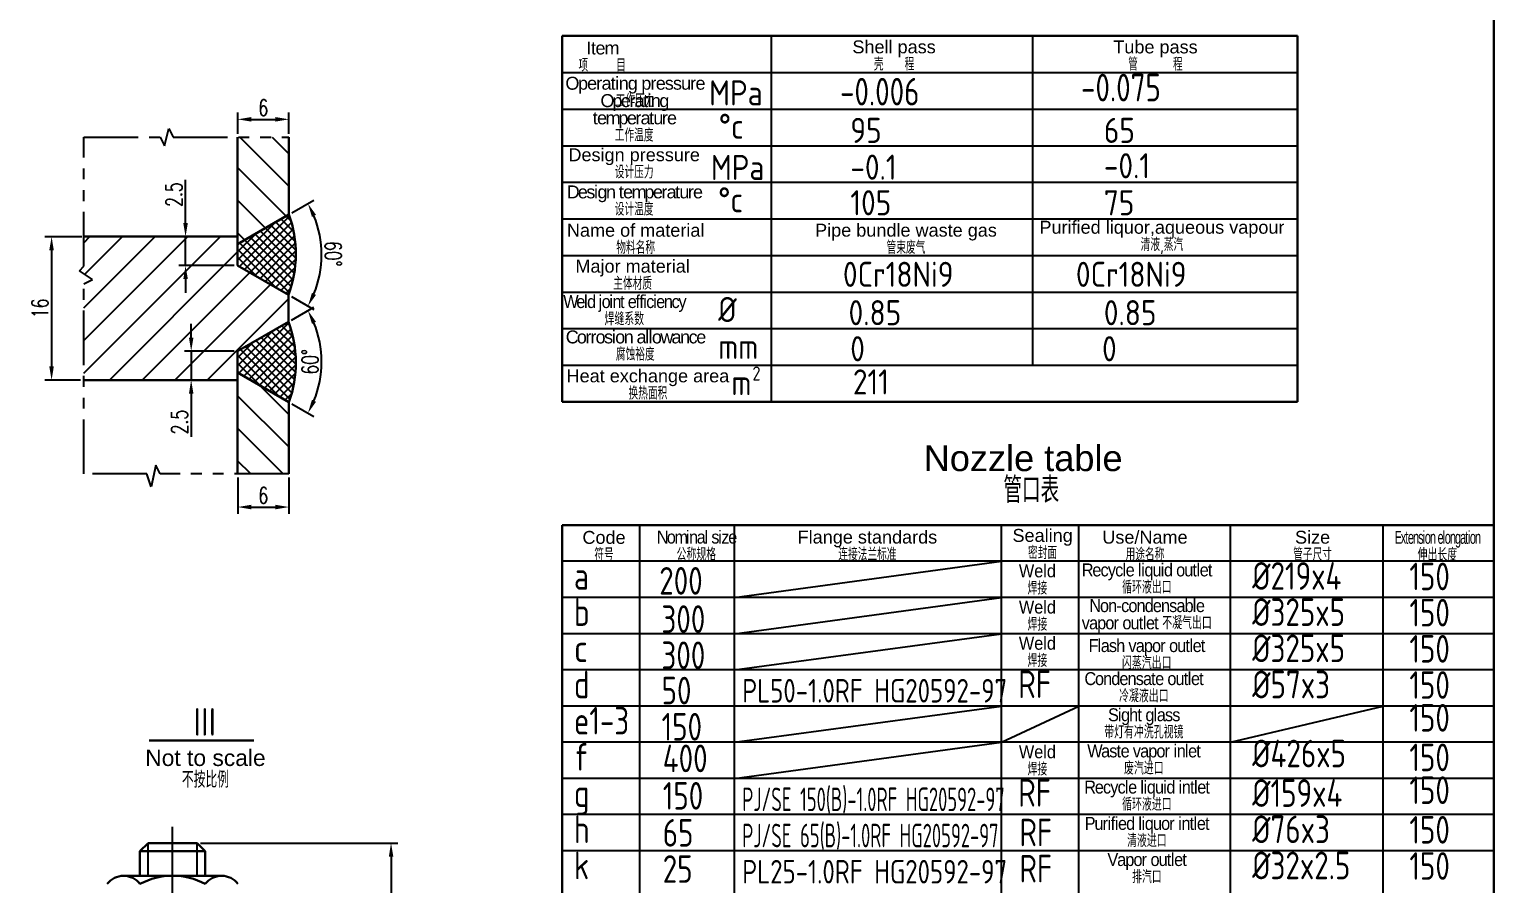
# Model space of a CAD drawing. Extents: x 25064 to 67879, y 10 to 12625.
# Drawn here: x 55336 to 59371, y 7219 to 9574 of the extents above; entities that cross this region are included whole.
import ezdxf
from ezdxf.enums import TextEntityAlignment as Align

# ---------------------------------------------------------------- set-up
doc = ezdxf.new("R2010")
doc.units = 0
for name, pattern in [('CENTER', [1.875, 1.25, -0.25, 0.125, -0.25]), ('CENTER1', [0.75, 0.5, -0.1, 0.05, -0.1]), ('PHANTOM2', [1, 0.5, -0.1, 0.1, -0.1, 0.1, -0.1])]:
    doc.linetypes.add(name, pattern=pattern)
doc.layers.get('0').update_dxf_attribs({"linetype": 'CONTINUOUS'})
doc.layers.get('DEFPOINTS').update_dxf_attribs({"linetype": 'CONTINUOUS'})
for name, color, linetype in [('1', 2, 'CONTINUOUS'), ('TEXT', 2, 'CONTINUOUS'), ('中心线', 3, 'CENTER'), ('图层1', 2, 'CONTINUOUS')]:
    doc.layers.add(name, color=color, linetype=linetype)
doc.layers.add('2', color=1, linetype='CONTINUOUS', lineweight=30)
doc.styles.add('GB', font='gbenor.shx', dxfattribs={"width": 0.9, "bigfont": 'gbcbig.shx'})
doc.styles.add('HZTXT', font='txt', dxfattribs={"width": 0.7, "bigfont": 'HZ.SHX'})
doc.styles.add('样式 1', font='gbenor.shx', dxfattribs={"bigfont": 'gbcbig.shx'})
doc.styles.add('英文', font='arial.ttf')
doc.dimstyles.new('1', dxfattribs={"dimscale": 15, "dimtxt": 3, "dimasz": 2.5, "dimexe": 1.25, "dimexo": 0.625, "dimtad": 1, "dimdec": 0, "dimdsep": 46, "dimlunit": 6, "dimtxsty": 'HZTXT', "dimcen": 2.5, "dimclrt": 256, "dimadec": 0, "dimazin": 0, "dimtfac": 1, "dimtdec": 0, "dimtmove": 0, "dimatfit": 3, "dimfxl": 0, "dimtolj": 1, "dimtzin": 0, "dimarcsym": 0})

# ---------------------------------------------------------------- blocks, each defined once
blk = doc.blocks.new('*D30')
at = {"layer": 'DEFPOINTS', "color": 0}
for p in [(55798.9, 7330.9), (55821.4, 6768.4), (56333.2, 6768.4)]:
    blk.add_point(p, dxfattribs=at)
at = {"layer": 'TEXT', "color": 0, "lineweight": -2}
for p, q in [((55808.3, 7330.9), (56352, 7330.9)), ((56333.2, 7293.4), (56333.2, 6805.9)), ((55830.8, 6768.4), (56352, 6768.4))]:
    blk.add_line(p, q, dxfattribs=at)
at = {"layer": 'TEXT', "color": 0}
for points in [[(56327, 7293.4), (56339.5, 7293.4), (56333.2, 7330.9)], [(56327, 6805.9), (56339.5, 6805.9), (56333.2, 6768.4)]]:
    blk.add_solid(points, dxfattribs=at)
at = {"layer": 'TEXT', "insert": (56301.3, 7049.7), "char_height": 45, "attachment_point": 5, "rotation": 90, "style": 'HZTXT'}
blk.add_mtext('\\A1;60', dxfattribs=at)
blk = doc.blocks.new('*D338')
at = {"layer": 'DEFPOINTS', "color": 0}
for p in [(55490.8, 9002.4), (55397.9, 8607.3), (55486.8, 8607.3)]:
    blk.add_point(p, dxfattribs=at)
at = {"layer": 'TEXT', "color": 0, "lineweight": -2}
for p, q in [((55481.4, 9002.4), (55379.1, 9002.4)), ((55397.9, 8964.9), (55397.9, 8644.8)), ((55477.4, 8607.3), (55379.1, 8607.3))]:
    blk.add_line(p, q, dxfattribs=at)
at = {"layer": 'TEXT', "color": 0}
for points in [[(55391.6, 8964.9), (55404.1, 8964.9), (55397.9, 9002.4)], [(55391.6, 8644.8), (55404.1, 8644.8), (55397.9, 8607.3)]]:
    blk.add_solid(points, dxfattribs=at)
at = {"layer": 'TEXT', "insert": (55366, 8804.9), "char_height": 45, "attachment_point": 5, "rotation": 90, "style": 'HZTXT'}
blk.add_mtext('\\A1;16', dxfattribs=at)
blk = doc.blocks.new('*D336')
at = {"layer": 'DEFPOINTS', "color": 0}
for p in [(55910.6, 9002.4), (55767, 8922.8), (55910.6, 8922.8)]:
    blk.add_point(p, dxfattribs=at)
at = {"layer": 'TEXT', "color": 0, "lineweight": -2}
for p, q in [((55767, 9039.9), (55767, 9159.2)), ((55901.2, 9002.4), (55748.3, 9002.4)), ((55767, 8922.8), (55767, 9002.4)), ((55901.2, 8922.8), (55748.3, 8922.8)), ((55767, 8885.3), (55767, 8847.8))]:
    blk.add_line(p, q, dxfattribs=at)
at = {"layer": 'TEXT', "color": 0}
for points in [[(55760.8, 9039.9), (55773.3, 9039.9), (55767, 9002.4)], [(55760.8, 8885.3), (55773.3, 8885.3), (55767, 8922.8)]]:
    blk.add_solid(points, dxfattribs=at)
at = {"layer": 'TEXT', "insert": (55735.1, 9118.3), "char_height": 45, "attachment_point": 5, "rotation": 90, "style": 'HZTXT'}
blk.add_mtext('\\A1;2.5', dxfattribs=at)
blk = doc.blocks.new('*D339')
at = {"layer": 'DEFPOINTS', "color": 0}
for p in [(55910.6, 8686.9), (55782.5, 8607.3), (55910.6, 8607.3)]:
    blk.add_point(p, dxfattribs=at)
at = {"layer": 'TEXT', "color": 0, "lineweight": -2}
for p, q in [((55782.5, 8724.4), (55782.5, 8761.9)), ((55901.2, 8686.9), (55763.8, 8686.9)), ((55782.5, 8686.9), (55782.5, 8607.3)), ((55901.2, 8607.3), (55763.8, 8607.3)), ((55782.5, 8569.8), (55782.5, 8450.5))]:
    blk.add_line(p, q, dxfattribs=at)
at = {"layer": 'TEXT', "color": 0}
for points in [[(55776.3, 8724.4), (55788.8, 8724.4), (55782.5, 8686.9)], [(55776.3, 8569.8), (55788.8, 8569.8), (55782.5, 8607.3)]]:
    blk.add_solid(points, dxfattribs=at)
at = {"layer": 'TEXT', "insert": (55750.6, 8491.4), "char_height": 45, "attachment_point": 5, "rotation": 90, "style": 'HZTXT'}
blk.add_mtext('\\A1;2.5', dxfattribs=at)
blk = doc.blocks.new('*D340')
at = {"layer": 'DEFPOINTS', "color": 0}
for p in [(56051.9, 9063.3), (55910.6, 8981.7), (55910.6, 8922.8), (56137.8, 8903.2), (56050.4, 8842.1)]:
    blk.add_point(p, dxfattribs=at)
at = {"layer": 'TEXT', "color": 0, "lineweight": -2}
for p, q in [((56060, 9068), (56120.5, 9102.9)), ((56058.5, 8837.4), (56120.5, 8801.6))]:
    blk.add_line(p, q, dxfattribs=at)
blk.add_arc((55859.5, 8952.3), 282.5, 337.6102, 22.3898, dxfattribs=at)
at = {"layer": 'TEXT', "color": 0}
for points in [[(56115.2, 9057.1), (56126.4, 9062.6), (56104.2, 9093.5)], [(56126.4, 8841.9), (56115.2, 8847.4), (56104.2, 8811)]]:
    blk.add_solid(points, dxfattribs=at)
at = {"layer": 'TEXT', "insert": (56173.9, 8955.2), "char_height": 45, "attachment_point": 5, "rotation": 270.5278, "style": 'HZTXT'}
blk.add_mtext('\\A1;60°', dxfattribs=at)
blk = doc.blocks.new('*D341')
at = {"layer": 'DEFPOINTS', "color": 0}
for p in [(56050.4, 8767.7), (55910.6, 8686.9), (56137.8, 8706.5), (55910.6, 8628), (56051.9, 8546.4)]:
    blk.add_point(p, dxfattribs=at)
at = {"layer": 'TEXT', "color": 0, "lineweight": -2}
for p, q in [((56058.5, 8772.3), (56120.5, 8808.1)), ((56060, 8541.7), (56120.5, 8506.8))]:
    blk.add_line(p, q, dxfattribs=at)
blk.add_arc((55859.5, 8657.5), 282.5, 337.6104, 22.3896, dxfattribs=at)
at = {"layer": 'TEXT', "color": 0}
for points in [[(56115.2, 8762.3), (56126.4, 8767.8), (56104.2, 8798.7)], [(56126.4, 8547.1), (56115.2, 8552.6), (56104.2, 8516.2)]]:
    blk.add_solid(points, dxfattribs=at)
at = {"layer": 'TEXT', "insert": (56110.2, 8657.3), "char_height": 45, "attachment_point": 5, "rotation": 89.9689, "style": 'HZTXT'}
blk.add_mtext('\\A1;60°', dxfattribs=at)
blk = doc.blocks.new('*D342')
at = {"layer": 'DEFPOINTS', "color": 0}
for p in [(56051.9, 9325.8), (55910.6, 9276.9), (56051.9, 9276.9)]:
    blk.add_point(p, dxfattribs=at)
at = {"layer": 'TEXT', "color": 0, "lineweight": -2}
for p, q in [((55910.6, 9286.3), (55910.6, 9344.6)), ((55948.1, 9325.8), (56014.4, 9325.8)), ((56051.9, 9286.3), (56051.9, 9344.6))]:
    blk.add_line(p, q, dxfattribs=at)
at = {"layer": 'TEXT', "color": 0}
for points in [[(55948.1, 9332.1), (55948.1, 9319.6), (55910.6, 9325.8)], [(56014.4, 9332.1), (56014.4, 9319.6), (56051.9, 9325.8)]]:
    blk.add_solid(points, dxfattribs=at)
at = {"layer": 'TEXT', "insert": (55981.2, 9357.7), "char_height": 45, "attachment_point": 5, "style": 'HZTXT'}
blk.add_mtext('\\A1;6', dxfattribs=at)
blk = doc.blocks.new('*D337')
at = {"layer": 'DEFPOINTS', "color": 0}
for p in [(55910.6, 8348.5), (56051.9, 8348.5), (56051.9, 8257.2)]:
    blk.add_point(p, dxfattribs=at)
at = {"layer": 'TEXT', "color": 0, "lineweight": -2}
for p, q in [((55910.6, 8339.1), (55910.6, 8238.4)), ((56051.9, 8339.1), (56051.9, 8238.4)), ((55948.1, 8257.2), (56014.4, 8257.2))]:
    blk.add_line(p, q, dxfattribs=at)
at = {"layer": 'TEXT', "color": 0}
for points in [[(55948.1, 8263.4), (55948.1, 8250.9), (55910.6, 8257.2)], [(56014.4, 8263.4), (56014.4, 8250.9), (56051.9, 8257.2)]]:
    blk.add_solid(points, dxfattribs=at)
at = {"layer": 'TEXT', "insert": (55981.2, 8289.1), "char_height": 45, "attachment_point": 5, "style": 'HZTXT'}
blk.add_mtext('\\A1;6', dxfattribs=at)

msp = doc.modelspace()

# ---------------------------------------------------------------- hatches: boundary and pattern name
at = {"layer": 'TEXT', "linetype": 'CENTER1'}
h = msp.add_hatch(dxfattribs=at)
h.set_pattern_fill('ANSI37', color=256, scale=5, style=0)
h.set_pattern_definition([(45, (50414.045, 410.534), (-11.22532, 11.22532), []), (135, (50414.045, 410.534), (-11.22532, -11.22532), [])])
h.paths.add_polyline_path([(56051.90333, 9063.31961), (55910.56028, 8981.71516), (55910.56028, 8922.80017), (56050.47665, 8842.01942, 0.1771471625)])
h.paths.add_polyline_path([(56050.47665, 8767.70114), (55910.56028, 8686.92039), (55910.56028, 8628.0054), (56051.90333, 8546.40095, 0.1771471625)])
at = {"layer": '图层1'}
h = msp.add_hatch(dxfattribs=at)
h.set_pattern_fill('ANSI31', color=256, scale=20, angle=90, style=0)
h.set_pattern_definition([(135, (50414.045, 410.534), (-44.90128, -44.90128), [])])
h.paths.add_polyline_path([(55910.56028, 8981.71516), (56051.90333, 9063.31961), (56051.90333, 9276.94915), (55910.56028, 9276.94915)])
h.paths.add_polyline_path([(56051.90333, 8546.40095), (55910.56028, 8628.0054), (55910.56028, 8348.51384), (56051.90333, 8348.51319)])
h = msp.add_hatch(dxfattribs=at)
h.set_pattern_fill('ANSI31', color=256, scale=20, style=0)
h.set_pattern_definition([(45, (50414.045, 410.534), (-44.9013, 44.9013), [])])
h.paths.add_polyline_path([(55910.56028, 8607.27795), (55910.56028, 8686.92039), (56050.47665, 8767.70114), (56050.47665, 8842.01942), (55910.56028, 8922.80017), (55910.56028, 9002.44261), (55486.80792, 9002.44261), (55486.80776, 8920.67154), (55474.81362, 8908.67741), (55510.79603, 8884.68913), (55486.80776, 8872.69499), (55486.80702, 8607.27795)])
h.paths.add_polyline_path([(55732.39109, 8936.37139), (55732.39109, 8988.87139), (55799.89109, 8988.87139), (55799.89109, 8936.37139)], flags=24)
h.paths.add_polyline_path([(55737.5098, 8620.84917), (55737.5098, 8673.34917), (55805.0098, 8673.34917), (55805.0098, 8620.84917)], flags=24)

# ---------------------------------------------------------------- linework, layer by layer
for p in [(55490.76455, 9002.44261), (55490.76455, 8607.27795)]:
    msp.add_point(p)
at = {"layer": '1'}
for p, q in [((55731.4254, 7158.42179), (55731.43566, 7375.92179)), ((55663.89464, 7240.92179), (55663.89537, 7330.92179)), ((55798.89464, 7240.92179), (55798.89464, 7330.92179))]:
    msp.add_line(p, q, dxfattribs=at)
at = {"layer": '2'}
for p, q in [((59371.33478, 159.99999), (59371.33478, 12474.99999)), ((56804.53338, 9555.71908), (58830.37859, 9555.71908)), ((56804.53338, 9555.71908), (56804.53338, 8547.34224)), ((58830.37859, 9555.71908), (58830.37859, 8547.34224)), ((55910.56028, 9276.94915), (55910.56028, 8922.80017)), ((56051.90333, 9063.31961), (56051.90333, 9276.94915)), ((55910.56028, 8981.71516), (56051.90333, 9063.31961)), ((55910.56028, 9002.44261), (55486.80787, 9002.44261)), ((55910.56028, 8922.80017), (56050.39009, 8842.06939)), ((56050.47665, 8842.01942), (56050.47665, 8767.70114)), ((55910.56028, 8686.92039), (56050.39009, 8767.65116)), ((55910.56028, 8348.51384), (55910.56028, 8686.92039)), ((55910.56028, 8607.27795), (55486.80702, 8607.27795)), ((55910.56028, 8628.0054), (56051.90333, 8546.40095)), ((56051.90333, 8546.40095), (56051.90333, 8348.51319)), ((56804.53338, 8547.34224), (58830.37859, 8547.34224)), ((59371.33475, 8207.45993), (56805.08724, 8207.45993)), ((56805.08724, 6910.70993), (56805.08724, 8207.45993)), ((55666.36904, 7613.9815), (55955.30304, 7613.9815)), ((55641.39464, 7308.42179), (55663.89537, 7330.92179)), ((55821.39464, 7308.42179), (55641.39464, 7308.42179)), ((55641.39464, 7240.92179), (55641.39464, 7308.42179)), ((55798.89464, 7330.92179), (55663.89537, 7330.92179)), ((55821.39464, 7308.42179), (55798.89464, 7330.92179)), ((55821.39464, 7240.92179), (55821.39464, 7308.42179)), ((55866.39464, 7240.92179), (55596.39464, 7240.92179))]:
    msp.add_line(p, q, dxfattribs=at)
for centre, radius, start, end in [((55748.67944, 8954.61975), 322.1186, 339.53948927, 19.72176744), ((55748.67944, 8655.10081), 322.1186, 340.27823256, 20.46051073), ((55596.39464, 7184.67179), 56.24999, 36.86988831, 143.13009644), ((55731.39464, 7049.67179), 191.24999, 61.92751312, 118.07248688), ((55866.39464, 7184.67179), 56.24999, 36.86988831, 143.13009644)]:
    msp.add_arc(centre, radius, start, end, dxfattribs=at)
at = {"layer": 'DEFPOINTS'}
msp.add_point((55798.89464, 7330.92179), dxfattribs=at)
at = {"layer": '中心线', "linetype": 'PHANTOM2', "ltscale": 300}
for p, q in [((55708.70023, 9252.96181), (55720.69436, 9300.93742)), ((55720.69436, 9300.93742), (55732.6885, 9276.94915)), ((55486.80776, 8920.67154), (55486.80845, 9276.95008)), ((55486.80845, 9276.95008), (55696.70609, 9276.95008)), ((55696.70609, 9276.95008), (55708.70023, 9252.96181)), ((55732.6885, 9276.94915), (56051.90333, 9276.94915)), ((55474.81362, 8908.67741), (55486.80776, 8920.67154)), ((55510.79603, 8884.68913), (55474.81362, 8908.67741)), ((55486.80776, 8872.69499), (55510.79603, 8884.68913)), ((55486.8063, 8348.51484), (55486.80776, 8872.69499)), ((55684.70914, 8372.50312), (55672.715, 8312.53243)), ((55696.70328, 8348.51484), (55684.70914, 8372.50312)), ((55660.72087, 8348.51484), (55486.80588, 8348.51484)), ((55672.715, 8312.53243), (55660.72087, 8348.51484)), ((56051.90333, 8348.51319), (55696.70328, 8348.51484))]:
    msp.add_line(p, q, dxfattribs=at)
at = {"layer": '图层1'}
for p, q in [((57380.74872, 9555.71908), (57380.74872, 8547.34224)), ((58101.01789, 9555.71908), (58101.01789, 9454.8814)), ((56804.53338, 9454.8814), (58830.37859, 9454.8814)), ((56804.53338, 9454.8814), (58830.37859, 9454.8814)), ((58101.01789, 9454.8814), (58101.01789, 8648.17993)), ((56804.53338, 9354.04371), (58830.37859, 9354.04371)), ((56804.53338, 9253.20603), (58830.37859, 9253.20603)), ((56804.53338, 9152.36834), (58830.37859, 9152.36834)), ((56804.53338, 9051.53066), (58830.37859, 9051.53066)), ((56804.53338, 8950.69298), (58830.37859, 8950.69298)), ((56804.53338, 8849.85529), (58830.37859, 8849.85529)), ((56804.53338, 8749.01761), (58830.37859, 8749.01761)), ((56804.53338, 8648.17993), (58830.37859, 8648.17993)), ((57018.83724, 6910.70993), (57018.83724, 8207.45993)), ((57279.45357, 6910.70993), (57279.45357, 8207.45993)), ((58014.73307, 6910.70993), (58014.73307, 8207.45993)), ((58228.48307, 6910.70993), (58228.48307, 8207.45993)), ((58646.34343, 6910.70993), (58646.34343, 8207.45993)), ((59066.68422, 6910.70993), (59066.68422, 8207.45993)), ((59371.33475, 8107.70993), (56805.08724, 8107.70993)), ((57279.45357, 8007.95993), (58014.73307, 8107.70993)), ((59371.33478, 8007.95993), (56805.08727, 8007.95993)), ((57279.4536, 7908.20993), (58014.73307, 8007.95993)), ((59371.33478, 7908.20993), (56805.08727, 7908.20993)), ((57279.4536, 7808.45993), (58014.73307, 7908.20993)), ((59371.33475, 7808.45993), (56805.08724, 7808.45993)), ((59371.33475, 7708.70993), (56805.08724, 7708.70993)), ((57279.4536, 7608.95993), (58014.73309, 7708.70993)), ((58014.73309, 7608.95993), (58228.48309, 7708.70993)), ((58646.34346, 7608.95993), (59066.68425, 7708.70993)), ((59371.33475, 7608.95993), (56805.08724, 7608.95993)), ((57279.4536, 7509.20993), (58014.73307, 7608.95993)), ((59371.33475, 7509.20993), (56805.08724, 7509.20993)), ((59371.33472, 7409.45993), (56805.08721, 7409.45993)), ((59371.33472, 7309.70993), (56805.08721, 7309.70993)), ((59371.33472, 7309.70993), (56805.08721, 7309.70993))]:
    msp.add_line(p, q, dxfattribs=at)

# ---------------------------------------------------------------- texts
at = {"layer": 'TEXT', "style": '样式 1'}
msp.add_text('III', height=76, dxfattribs=at).set_placement((55788.63637, 7627.11996))
at = {"layer": '图层1', "style": 'GB'}
for s, height, width, p in [('-0.075', 76, 0.9, (58234.31149, 9375.3085)), ('-0.006', 76, 0.9, (57570.2911, 9364.04162)), ('a', 76, 0.9, (56837.1668, 8029.33585)), ('200', 76, 0.9, (57072.20222, 8015.82479)), ('%%C219x4', 76, 0.9, (58705.97257, 8029.33585)), ('150', 76, 0.9, (59138.97922, 8027.91085)), ('b', 76, 0.9, (56837.1668, 7929.58585)), ('%%C325x5', 76, 0.9, (58705.97257, 7929.58585)), ('150', 76, 0.9, (59138.97922, 7928.16085)), ('300', 76, 0.9, (57078.1949, 7910.37786)), ('300', 76, 0.9, (57078.1949, 7810.62786)), ('%%C325x5', 76, 0.9, (58705.97257, 7829.83585)), ('150', 76, 0.9, (59138.97922, 7828.41085)), ('d', 76, 0.9, (56837.1668, 7730.08585)), ('50', 76, 0.9, (57078.58786, 7713.38073)), ('RF', 76, 0.9, (58061.41114, 7730.82025)), ('%%C57x3', 76, 0.9, (58705.97257, 7730.08585)), ('150', 76, 0.9, (59138.97922, 7728.66085)), ('PL50-1.0RF HG20592-97 ', 65, 0.9, (57300.88352, 7718.40685)), ('150', 76, 0.9, (59138.97922, 7638.25655)), ('e1-3', 76, 0.9, (56837.1668, 7630.33585)), ('150', 76, 0.9, (57078.58786, 7613.63073)), ('400', 76, 0.9, (57081.78474, 7526.42049)), ('%%C426x5', 76, 0.9, (58705.97257, 7539.93155)), ('150', 76, 0.9, (59138.97922, 7529.16085)), ('RF', 76, 0.9, (58061.41114, 7431.57025)), ('%%C159x4', 76, 0.9, (58705.97257, 7430.83585)), ('150', 76, 0.9, (59138.97922, 7438.75655)), ('g', 76, 0.9, (56837.1668, 7430.83585)), ('150', 76, 0.9, (57081.78474, 7423.31861)), ('PJ/SE 150(B)-1.0RF HG20592-97 ', 65, 0.67, (57300.88352, 7419.15685)), ('h', 76, 0.9, (56837.16677, 7331.08585)), ('65', 76, 0.9, (57081.78471, 7321.35019)), ('PJ/SE 65(B)-1.0RF HG20592-97 ', 65, 0.67, (57300.88352, 7319.40685)), ('RF', 76, 0.9, (58064.60804, 7322.33944)), ('%%C76x3', 76, 0.9, (58705.97254, 7331.08585)), ('150', 76, 0.9, (59138.97919, 7329.66085)), ('k', 76, 0.9, (56837.16677, 7231.33585)), ('%%C32x2.5', 76, 0.9, (58705.97254, 7231.33585)), ('150', 76, 0.9, (59138.97919, 7229.91085)), ('25', 76, 0.9, (57081.78471, 7221.60019)), ('PL25-1.0RF HG20592-97 ', 65, 0.9, (57300.88352, 7219.65685)), ('RF', 76, 0.9, (58064.60804, 7222.58944))]:
    msp.add_text(s, height=height, dxfattribs=dict(at, width=width)).set_placement(p)
at = {"layer": '图层1', "style": '样式 1'}
for s, height, p in [('MPa', 69.14584, (57209.72688, 9364.16187)), ('%%dc', 69.14584, (57236.20428, 9272.34696)), ('95', 69.14584, (57598.72643, 9260.80849)), ('65', 69.14584, (58297.20448, 9260.80849)), ('MPa', 69.14584, (57214.40733, 9158.64316)), ('-0.1', 69.14584, (57598.72643, 9159.45275)), ('-0.1', 69.14584, (58297.20448, 9163.34212)), ('%%dc', 69.14584, (57234.55317, 9069.50915)), ('105', 69.14584, (57598.72643, 9061.299)), ('75', 69.14584, (58297.20448, 9061.299)), ('0Cr18Ni9', 69.14584, (57578.25911, 8864.04653)), ('0Cr18Ni9', 69.14584, (58220.19723, 8864.04653)), ('%%C', 69.14584, (57234.55317, 8766.9961)), ('0.85', 69.14584, (57593.83387, 8758.32146)), ('0.85', 69.14584, (58297.13444, 8758.32146)), ('0', 69.14584, (57598.43863, 8658.96047)), ('0', 69.14584, (58292.2019, 8658.96047)), ('mm', 69.14584, (57234.55317, 8665.4404)), ('2', 38.72167, (57328.79555, 8605.96799)), ('211', 69.14584, (57605.75868, 8567.4646)), ('m', 69.14584, (57270.81293, 8565.66494)), ('c', 76, (56837.1668, 7829.83585)), ('f', 76, (56837.1668, 7530.58585))]:
    msp.add_text(s, height=height, dxfattribs=at).set_placement(p)
at = {"layer": '图层1'}
for s, height, style, p in [('Nozzle table', 71.2848137, '英文', (58074.79183, 8356.279)), ('   管口表', 71.251782, 'GB', (58039.29002, 8268.68913))]:
    msp.add_text(s, height=height, dxfattribs=dict(at, style=style)).set_placement(p, align=Align.CENTER)
at = {"layer": '图层1', "attachment_point": 8, "line_spacing_factor": 0.8, "style": 'GB'}
for s, insert, char_height, width in [('{\\fArial|b0|i0|c0|p34;\\W1;\\T0.9;Item\\Fgbenor,gbcbig|c134;\\P\\T1;项    目}', (56915.01632, 9457.1812), 35.6258911, 388.7048034), ('{\\fArial|b0|i0|c0|p34;\\W1;Shell pass\\P\\Fgbenor,gbcbig|c134;壳   程}', (57719.17267, 9460.02067), 35.6258911, 388.7048034), ('{\\fArial|b0|i0|c0|p34;\\W1;Tube pass\\P\\Fgbenor,gbcbig|c134;管     程}', (58439.44184, 9460.02067), 35.6258911, 388.7048034), ('{\\fArial|b0|i0|c0|p34;\\W1;\\T0.9;Operating pressure\\Fgbenor,gbcbig|c134;\\P\\T1;工作压力}', (57005.28149, 9359.79768), 35.6258911, 388.7048034), ('{\\fArial|b0|i0|c0|p34;\\W1;\\T0.75;Operating temperature\\Fgbenor,gbcbig|c134;\\P\\T1;工作温度}', (57003.02692, 9264.50948), 35.6258911, 388.7048034), ('{\\fArial|b0|i0|c0|p34;\\W1;Design pressure\\Fgbenor,gbcbig|c134;\\P设计压力}', (57003.1124, 9162.61606), 35.6258911, 388.7048034), ('{\\fArial|b0|i0|c0|p34;\\W1;\\T0.85;Design temperature\\Fgbenor,gbcbig|c134;\\P\\T1;设计温度}', (57002.96385, 9060.37808), 35.6258911, 388.7048034), ('{\\fArial|b0|i0|c0|p34;\\W1;Name of material\\T0.95;\\P\\Fgbenor,gbcbig|c134;\\T1;物料名称}', (57007.2055, 8954.75846), 35.6258911, 388.7048034), ('{\\fArial|b0|i0|c0|p34;\\W1;Pipe bundle waste gas\\Fgbenor,gbcbig|c134;\\P管束废气}', (57751.97076, 8954.75846), 35.6258911, 521.5994632), ('{\\fArial|b0|i0|c0|p34;\\W1;Purified liquor,aqueous vapour\\P\\Fgbenor,gbcbig|c134;清液,蒸汽}', (58457.2334, 8954.75846), 35.6258911, 712.4310305), ('{\\fArial|b0|i0|c0|p34;\\W1;Major material\\P\\Fgbenor,gbcbig|c134;主体材质}', (56998.88579, 8855.79091), 35.6258911, 388.7048034), ('{\\fArial|b0|i0|c0|p34;\\T0.75;Weld joint efficiency\\Fgbenor,gbcbig|c134; \\P}焊缝系数', (56975.93849, 8758.05956), 35.6258911, 415.9815213), ('{\\fArial|b0|i0|c0|p34;\\W1;\\T0.85;Corrosion allowance\\P\\Fgbenor,gbcbig|c134;\\T1;腐蚀裕度}', (57006.05998, 8660.50594), 35.6258911, 388.7048034), ('{\\fArial|b0|i0|c0|p34;\\W1;Heat exchange area\\P\\Fgbenor,gbcbig|c134;换热面积}', (57040.94613, 8553.27786), 35.6258911, 448.8467647), ('{\\fArial|b0|i0|c0|p34;\\W1;Code\\P\\Fgbenor,gbcbig|c134;符号}', (56920.01299, 8108.20928), 35.6258911, 151.3895907), ('{\\fArial|b0|i0|c0|p34;\\T0.85;Nominal size\\P}公称规格', (57174.38186, 8109.10244), 35.6258911, 255.6769602), ('{\\fArial|b0|i0|c0|p34;\\W1;Flange standards\\P\\Fgbenor,gbcbig|c134;连接法兰标准}', (57645.7175, 8109.10244), 35.6258911, 788.6655091), ('{\\fArial|b0|i0|c0|p34;\\W1;Sealing\\P\\Fgbenor,gbcbig|c134;密封面}', (58128.45585, 8113.7048), 35.6258911, 215.3890403), ('{\\fArial|b0|i0|c0|p34;\\W1;Use/Name\\P\\Fgbenor,gbcbig|c134;用途名称}', (58410.4679, 8108.60221), 35.6258911, 452.0783114), ('{\\fArial|b0|i0|c0|p34;\\W1;Size\\P\\Fgbenor,gbcbig|c134;管子尺寸}', (58872.29588, 8108.60221), 35.6258911, 393.8316123), ('{\\fArial|b0|i0|c0|p34;\\W0.6;\\T0.85;Extension elongation\\W0.9;\\P}伸出长度', (59216.1126, 8108.31658), 35.6258911, 393.8316123), ('{\\fArial|b0|i0|c0|p34;Weld\\P}焊接', (58114.10714, 8015.82943), 35.6258911, 215.3890403), ('{\\fArial|b0|i0|c0|p34;\\T0.9;Recycle liquid outlet\\P}循环液出口', (58415.70545, 8018.23959), 35.6258911, 452.0783114), ('{\\fArial|b0|i0|c0|p34;Weld\\P}焊接', (58114.10714, 7916.07943), 35.6258911, 215.3890403), ('{\\fArial|b0|i0|c0|p34;\\T0.9;Non-condensable \\Pvapor outlet }不凝气出口', (58415.34656, 7909.46627), 35.6258911, 452.0783114), ('{\\fArial|b0|i0|c0|p34;Weld\\P}焊接', (58114.10714, 7816.32943), 35.6258911, 215.3890403), ('{\\fArial|b0|i0|c0|p34;\\T0.9;Flash vapor outlet \\P}闪蒸汽出口', (58415.34656, 7809.71627), 35.6258911, 452.0783114), ('{\\fArial|b0|i0|c0|p34;\\T0.9;Condensate outlet\\P}冷凝液出口', (58407.2699, 7718.98959), 35.6258911, 452.0783114), ('{\\fArial|b0|i0|c0|p34;\\T0.9;Sight glass\\P}带灯有冲洗孔视镜', (58407.26987, 7619.23959), 35.6258911, 452.0783114), ('{\\fArial|b0|i0|c0|p34;\\W1;Not to scale\\P\\Fgbenor,gbcbig|c134;不按比例}', (55821.81711, 7483.41958), 45.001125, 452.2539194), ('{\\fArial|b0|i0|c0|p34;Weld\\P}焊接', (58114.10714, 7517.07943), 35.6258911, 215.3890403), ('{\\fArial|b0|i0|c0|p34;\\T0.9;Waste vapor inlet\\P}废汽进口', (58407.26987, 7519.48959), 35.6258911, 452.0783114), ('{\\fArial|b0|i0|c0|p34;\\T0.9;Recycle liquid intlet\\P}循环液进口', (58415.70542, 7419.73959), 35.6258911, 452.0783114), ('{\\fArial|b0|i0|c0|p34;\\T0.9;Purified liquor intlet\\P}清液进口', (58415.70542, 7319.98959), 35.6258911, 452.0783114), ('{\\fArial|b0|i0|c0|p34;\\T0.9;Vapor outlet\\P}排汽口', (58415.70542, 7220.23959), 35.6258911, 452.0783114)]:
    msp.add_mtext(s, dxfattribs=dict(at, insert=insert, char_height=char_height, width=width))

# ---------------------------------------------------------------- dimensions: what is measured, and where the dimension line sits
at = {"layer": 'TEXT'}
for base, p1, p2, picture, middle in [((56051.90333, 9325.83776), (55910.56028, 9276.94915), (56051.90333, 9276.94915), '*D342', (55981.23181, 9357.71276)), ((56051.90403, 8257.18101), (55910.56097, 8348.51319), (56051.90403, 8348.51319), '*D337', (55981.2325, 8289.05601))]:
    dim = msp.add_linear_dim(base=base, p1=p1, p2=p2, text='6', dimstyle='1', dxfattribs=at)
    dim.commit()
    dim.dimension.update_dxf_attribs({"geometry": picture, "text_midpoint": middle})
dim = msp.add_linear_dim(base=(55767.01387, 8922.80017), p1=(55910.56028, 9002.44261), p2=(55910.56028, 8922.80017), angle=90, text='2.5', dimstyle='1', dxfattribs=at)
dim.commit()
dim.dimension.update_dxf_attribs({"geometry": '*D336', "text_midpoint": (55767.01387, 9118.31761), "dimtype": 160})
for base, line1, line2, picture, middle in [((56137.78408, 8903.19545), ((55910.56028, 8922.80017), (56050.39009, 8842.06939)), ((55910.56028, 8981.71516), (56051.90333, 9063.31961)), '*D340', (56142.06448, 8954.86031)), ((56137.77695, 8706.52385), ((55910.56028, 8628.0054), (56051.90333, 8546.40095)), ((55910.56028, 8686.92039), (56050.39009, 8767.65116)), '*D341', (56142.06918, 8657.30948))]:
    dim = msp.add_angular_dim_2l(base=base, line1=line1, line2=line2, dimstyle='1', dxfattribs=at)
    dim.commit()
    dim.dimension.update_dxf_attribs({"geometry": picture, "text_midpoint": middle, "dimtype": 162})
for base, p1, p2, text, picture, middle in [((55397.85361, 8607.27795), (55490.76455, 9002.44261), (55486.80702, 8607.27795), '16', '*D338', (55365.97861, 8804.86028)), ((55782.5098, 8607.27795), (55910.56028, 8686.92039), (55910.56028, 8607.27795), '2.5', '*D339', (55750.6348, 8491.40295)), ((56333.21357, 6768.42179), (55798.89464, 7330.92179), (55821.39464, 6768.42179), '60', '*D30', (56301.33857, 7049.67179))]:
    dim = msp.add_linear_dim(base=base, p1=p1, p2=p2, angle=90, text=text, dimstyle='1', dxfattribs=at)
    dim.commit()
    dim.dimension.update_dxf_attribs({"geometry": picture, "text_midpoint": middle})

doc.saveas('drawing.dxf')
